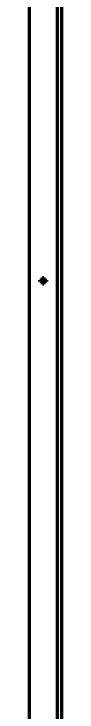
# Model space of a CAD drawing. Header units: inches. Extents: x 904 to 7172, y 213 to 5528.
# Drawn here: x 7113.9 to 7135.6, y 2795.7 to 3264.5 of the extents above; entities that cross this region are included whole.
import ezdxf

# ---------------------------------------------------------------- set-up
doc = ezdxf.new("R2010")
doc.units = ezdxf.units.IN

msp = doc.modelspace()

# ---------------------------------------------------------------- linework, layer by layer
at = {"linetype": 'Continuous', "lineweight": 70}
for p, q in [((7135.64, 2038.72), (7135.64, 3690.24)), ((7132.84, 2379.32), (7132.84, 3680.3)), ((7113.94, 3675.37), (7113.94, 2377.32)), ((7120.94, 3085.22), (7120.94, 3085.72)), ((7120.94, 3084.72), (7120.94, 3085.22)), ((7125.54, 3085.72), (7125.54, 3085.22)), ((7125.54, 3085.22), (7125.54, 3084.72))]:
    msp.add_line(p, q, dxfattribs=at)
for points in [[(7120.94, 3085.72), (7121.14, 3085.72), (7121.35, 3085.72), (7121.68, 3085.72), (7121.79, 3085.72), (7122.01, 3085.72), (7122.12, 3085.72), (7122.24, 3085.72)], [(7123.74, 3087.52), (7123.74, 3087.32), (7123.74, 3087.11), (7123.74, 3086.78), (7123.74, 3086.67), (7123.74, 3086.45), (7123.74, 3086.34), (7123.74, 3086.22)], [(7125.54, 3084.72), (7125.34, 3084.72), (7125.13, 3084.72), (7124.8, 3084.72), (7124.69, 3084.72), (7124.47, 3084.72), (7124.35, 3084.72), (7124.24, 3084.72)], [(7122.74, 3082.92), (7122.74, 3083.12), (7122.74, 3083.33), (7122.74, 3083.66), (7122.74, 3083.77), (7122.74, 3083.99), (7122.74, 3084.11), (7122.74, 3084.22)]]:
    msp.add_open_spline(points, degree=3, knots=[0, 0, 0, 0, 0.5, 0.5, 0.75, 0.75, 1, 1, 1, 1], dxfattribs=at)
for points in [[(7122.24, 3084.72), (7122.18, 3084.72), (7122.08, 3084.72), (7121.91, 3084.72), (7121.76, 3084.72), (7121.6, 3084.72), (7121.45, 3084.72), (7121.29, 3084.72), (7121.13, 3084.72), (7121, 3084.72), (7120.94, 3084.72)], [(7122.24, 3085.72), (7122.26, 3085.75), (7122.31, 3085.79), (7122.38, 3085.86), (7122.45, 3085.94), (7122.52, 3086.01), (7122.6, 3086.08), (7122.67, 3086.15), (7122.71, 3086.2), (7122.74, 3086.22)], [(7122.74, 3084.22), (7122.71, 3084.25), (7122.66, 3084.3), (7122.59, 3084.37), (7122.52, 3084.44), (7122.45, 3084.51), (7122.38, 3084.58), (7122.31, 3084.65), (7122.26, 3084.7), (7122.24, 3084.72)], [(7122.74, 3086.22), (7122.74, 3086.28), (7122.74, 3086.38), (7122.74, 3086.55), (7122.74, 3086.7), (7122.74, 3086.86), (7122.74, 3087.01), (7122.74, 3087.17), (7122.74, 3087.33), (7122.74, 3087.46), (7122.74, 3087.52)], [(7122.74, 3087.52), (7122.91, 3087.52), (7123.24, 3087.52), (7123.57, 3087.52), (7123.74, 3087.52)], [(7123.74, 3086.22), (7123.76, 3086.2), (7123.82, 3086.14), (7123.89, 3086.07), (7123.96, 3086), (7124.03, 3085.93), (7124.1, 3085.86), (7124.17, 3085.79), (7124.22, 3085.74), (7124.24, 3085.72)], [(7124.24, 3084.72), (7124.21, 3084.7), (7124.17, 3084.65), (7124.1, 3084.58), (7124.02, 3084.51), (7123.95, 3084.44), (7123.88, 3084.36), (7123.81, 3084.29), (7123.76, 3084.25), (7123.74, 3084.22)], [(7124.24, 3085.72), (7124.29, 3085.72), (7124.4, 3085.72), (7124.56, 3085.72), (7124.72, 3085.72), (7124.88, 3085.72), (7125.03, 3085.72), (7125.19, 3085.72), (7125.35, 3085.72), (7125.47, 3085.72), (7125.54, 3085.72)], [(7123.74, 3082.92), (7123.57, 3082.92), (7123.24, 3082.92), (7122.91, 3082.92), (7122.74, 3082.92)], [(7123.74, 3084.22), (7123.74, 3084.17), (7123.74, 3084.06), (7123.74, 3083.9), (7123.74, 3083.74), (7123.74, 3083.58), (7123.74, 3083.43), (7123.74, 3083.28), (7123.74, 3083.11), (7123.74, 3082.99), (7123.74, 3082.92)]]:
    msp.add_open_spline(points, degree=3, dxfattribs=at)

doc.saveas('drawing.dxf')
